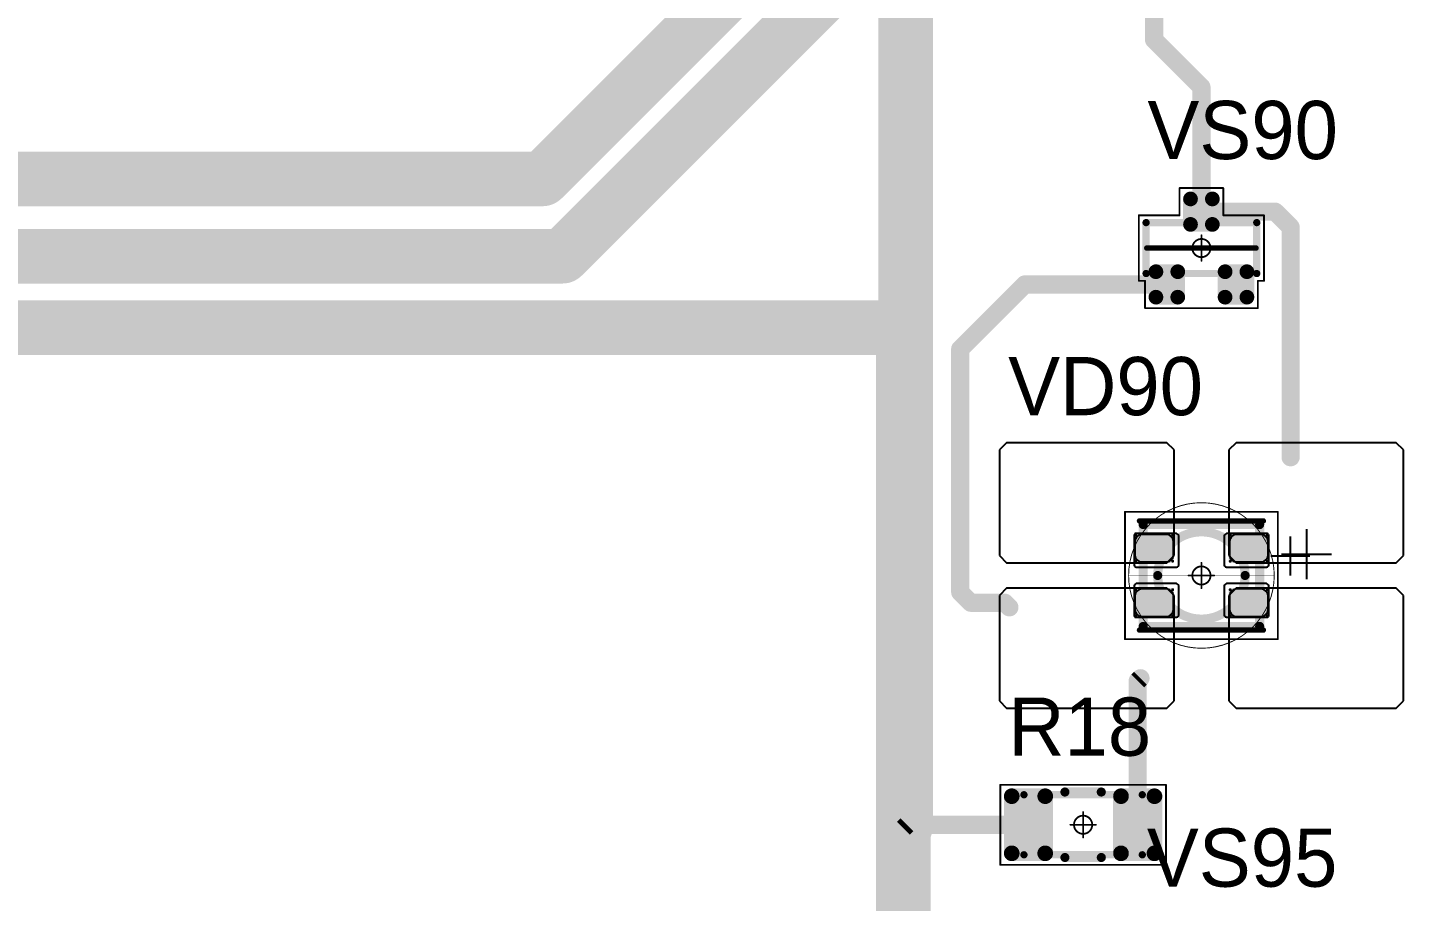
# Model space of a CAD drawing. Header units: millimetres. Extents: x 0 to 400, y 0 to 514.
# Drawn here: x 227.76 to 265.55, y 263.54 to 287.56 of the extents above; entities that cross this region are included whole.
import ezdxf

# ---------------------------------------------------------------- set-up
doc = ezdxf.new("R2010")
doc.units = ezdxf.units.MM
for name, color, linetype in [('Mechanical13', 56, 'Continuous'), ('Mechanical15', 56, 'Continuous'), ('Mechanical2', 216, 'Continuous'), ('TopLayer', 1, 'Continuous'), ('TopOverlay', 2, 'Continuous'), ('TopPaste', 8, 'Continuous'), ('TopSolder', 216, 'Continuous')]:
    doc.layers.add(name, color=color, linetype=linetype)

# ---------------------------------------------------------------- blocks, each defined once
blk = doc.blocks.new('SOT23_92')
at = {"layer": 'Mechanical13', "const_width": 0.2}
for points in [[(-0.7, 1.52), (0.7, 1.52)], [(-0.7, 1.52), (-0.7, -1.52)], [(0.7, 1.52), (0.7, -1.52)], [(-0.7, -1.52), (0.7, -1.52)]]:
    blk.add_lwpolyline(points, dxfattribs=at)
at = {"layer": 'Mechanical13', "const_width": 0.1}
for points in [[(-0.75, 1.52, 1), (-0.65, 1.52, 1)], [(-0.75, 1.52, 1), (-0.65, 1.52, 1)], [(0.65, 1.52, 1), (0.75, 1.52, 1)], [(0.65, 1.52, 1), (0.75, 1.52, 1)], [(-0.75, -1.52, 1), (-0.65, -1.52, 1)], [(-0.75, -1.52, 1), (-0.65, -1.52, 1)], [(0.65, -1.52, 1), (0.75, -1.52, 1)], [(0.65, -1.52, 1), (0.75, -1.52, 1)]]:
    blk.add_lwpolyline(points, format="xyb", close=True, dxfattribs=at)
at = {"layer": 'Mechanical15', "const_width": 0.05}
for points in [[(-1.65, 1.55), (-1.65, -1.55)], [(-1.65, 1.55), (-0.9, 1.55)], [(-0.9, 1.72), (-0.9, 1.55)], [(-0.9, 1.72), (0.9, 1.72)], [(0.9, 1.72), (0.9, 0.6)], [(0.9, 0.6), (1.65, 0.6)], [(1.65, 0.6), (1.65, -0.6)], [(-0.35, 0), (0.35, 0)], [(0, 0.35), (0, -0.35)], [(0.9, -0.6), (1.65, -0.6)], [(0.9, -0.6), (0.9, -1.72)], [(-1.65, -1.55), (-0.9, -1.55)], [(-0.9, -1.55), (-0.9, -1.72)], [(-0.9, -1.72), (0.9, -1.72)]]:
    blk.add_lwpolyline(points, dxfattribs=at)
at = {"layer": 'Mechanical15'}
for points, const_width in [([(-1.662, 1.55, 1), (-1.637, 1.55, 1)], 0.025), ([(-1.662, 1.55, 1), (-1.637, 1.55, 1)], 0.025), ([(-0.913, 1.72, 1), (-0.888, 1.72, 1)], 0.025), ([(-0.913, 1.72, 1), (-0.888, 1.72, 1)], 0.025), ([(-0.913, 1.55, 1), (-0.888, 1.55, 1)], 0.025), ([(-0.913, 1.55, 1), (-0.888, 1.55, 1)], 0.025), ([(0.888, 1.72, 1), (0.913, 1.72, 1)], 0.025), ([(0.888, 1.72, 1), (0.913, 1.72, 1)], 0.025), ([(0.888, 0.6, 1), (0.913, 0.6, 1)], 0.025), ([(0.888, 0.6, 1), (0.913, 0.6, 1)], 0.025), ([(1.637, 0.6, 1), (1.662, 0.6, 1)], 0.025), ([(1.637, 0.6, 1), (1.662, 0.6, 1)], 0.025), ([(-0.362, 0, 1), (-0.337, 0, 1)], 0.025), ([(0.25, 0, 1), (-0.25, 0, 1)], 0.05), ([(-0.262, 0, 1), (-0.238, 0, 1)], 0.025), ([(-0.012, 0.35, 1), (0.012, 0.35, 1)], 0.025), ([(0.238, 0, 1), (0.262, 0, 1)], 0.025), ([(0.337, 0, 1), (0.362, 0, 1)], 0.025), ([(-0.012, -0.35, 1), (0.012, -0.35, 1)], 0.025), ([(0.888, -0.6, 1), (0.913, -0.6, 1)], 0.025), ([(0.888, -0.6, 1), (0.913, -0.6, 1)], 0.025), ([(1.637, -0.6, 1), (1.662, -0.6, 1)], 0.025), ([(1.637, -0.6, 1), (1.662, -0.6, 1)], 0.025), ([(-1.662, -1.55, 1), (-1.637, -1.55, 1)], 0.025), ([(-1.662, -1.55, 1), (-1.637, -1.55, 1)], 0.025), ([(-0.913, -1.55, 1), (-0.888, -1.55, 1)], 0.025), ([(-0.913, -1.55, 1), (-0.888, -1.55, 1)], 0.025), ([(-0.913, -1.72, 1), (-0.888, -1.72, 1)], 0.025), ([(-0.913, -1.72, 1), (-0.888, -1.72, 1)], 0.025), ([(0.888, -1.72, 1), (0.913, -1.72, 1)], 0.025), ([(0.888, -1.72, 1), (0.913, -1.72, 1)], 0.025)]:
    blk.add_lwpolyline(points, format="xyb", close=True, dxfattribs=dict(at, const_width=const_width))
at = {"layer": 'TopLayer', "const_width": 0.1}
for points in [[(-1.4, 1.25, 1), (-1.3, 1.25, 1)], [(-0.7, 1.25, 1), (-0.6, 1.25, 1)], [(-1.4, 0.65, 1), (-1.3, 0.65, 1)], [(-0.7, 0.65, 1), (-0.6, 0.65, 1)], [(0.6, 0.3, 1), (0.7, 0.3, 1)], [(1.3, 0.3, 1), (1.4, 0.3, 1)], [(0.6, -0.3, 1), (0.7, -0.3, 1)], [(1.3, -0.3, 1), (1.4, -0.3, 1)], [(-1.4, -0.65, 1), (-1.3, -0.65, 1)], [(-0.7, -0.65, 1), (-0.6, -0.65, 1)], [(-1.4, -1.25, 1), (-1.3, -1.25, 1)], [(-0.7, -1.25, 1), (-0.6, -1.25, 1)]]:
    blk.add_lwpolyline(points, format="xyb", close=True, dxfattribs=at)
at = {"layer": 'TopLayer'}
for points in [[(-1.45, 1.25), (-1.45, 0.65), (-0.55, 1.25), (-0.55, 0.65)], [(-1.35, 1.35), (-1.35, 0.55), (-0.65, 1.35), (-0.65, 0.55)], [(0.65, 0.4), (0.65, -0.4), (1.35, 0.4), (1.35, -0.4)], [(0.55, 0.3), (0.55, -0.3), (1.45, 0.3), (1.45, -0.3)], [(-1.45, -0.65), (-1.45, -1.25), (-0.55, -0.65), (-0.55, -1.25)], [(-1.35, -0.55), (-1.35, -1.35), (-0.65, -0.55), (-0.65, -1.35)]]:
    blk.add_solid(points, dxfattribs=at)
at = {"layer": 'TopOverlay', "const_width": 0.15}
blk.add_lwpolyline([(0, 1.5), (0, -1.5)], dxfattribs=at)
at = {"layer": 'TopOverlay', "const_width": 0.075}
for points in [[(-0.038, 1.5, 1), (0.038, 1.5, 1)], [(-0.038, -1.5, 1), (0.038, -1.5, 1)]]:
    blk.add_lwpolyline(points, format="xyb", close=True, dxfattribs=at)
at = {"layer": 'TopPaste', "const_width": 0.075}
for points in [[(-1.387, 1.25, 1), (-1.313, 1.25, 1)], [(-0.687, 1.25, 1), (-0.613, 1.25, 1)], [(-1.387, 0.65, 1), (-1.313, 0.65, 1)], [(-0.687, 0.65, 1), (-0.613, 0.65, 1)], [(0.613, 0.3, 1), (0.687, 0.3, 1)], [(1.313, 0.3, 1), (1.387, 0.3, 1)], [(0.613, -0.3, 1), (0.687, -0.3, 1)], [(1.313, -0.3, 1), (1.387, -0.3, 1)], [(-1.387, -0.65, 1), (-1.313, -0.65, 1)], [(-0.687, -0.65, 1), (-0.613, -0.65, 1)], [(-1.387, -1.25, 1), (-1.313, -1.25, 1)], [(-0.687, -1.25, 1), (-0.613, -1.25, 1)]]:
    blk.add_lwpolyline(points, format="xyb", close=True, dxfattribs=at)
at = {"layer": 'TopPaste'}
for points in [[(-1.425, 1.25), (-1.425, 0.65), (-0.575, 1.25), (-0.575, 0.65)], [(-1.35, 1.325), (-1.35, 0.575), (-0.65, 1.325), (-0.65, 0.575)], [(0.575, 0.3), (0.575, -0.3), (1.425, 0.3), (1.425, -0.3)], [(0.65, 0.375), (0.65, -0.375), (1.35, 0.375), (1.35, -0.375)], [(-1.425, -0.65), (-1.425, -1.25), (-0.575, -0.65), (-0.575, -1.25)], [(-1.35, -0.575), (-1.35, -1.325), (-0.65, -0.575), (-0.65, -1.325)]]:
    blk.add_solid(points, dxfattribs=at)
at = {"layer": 'TopSolder', "const_width": 0.202}
for points in [[(-1.451, 1.25, 1), (-1.249, 1.25, 1)], [(-0.751, 1.25, 1), (-0.549, 1.25, 1)], [(-1.451, 0.65, 1), (-1.249, 0.65, 1)], [(-0.751, 0.65, 1), (-0.549, 0.65, 1)], [(0.549, 0.3, 1), (0.751, 0.3, 1)], [(1.249, 0.3, 1), (1.451, 0.3, 1)], [(0.549, -0.3, 1), (0.751, -0.3, 1)], [(1.249, -0.3, 1), (1.451, -0.3, 1)], [(-1.451, -0.65, 1), (-1.249, -0.65, 1)], [(-0.751, -0.65, 1), (-0.549, -0.65, 1)], [(-1.451, -1.25, 1), (-1.249, -1.25, 1)], [(-0.751, -1.25, 1), (-0.549, -1.25, 1)]]:
    blk.add_lwpolyline(points, format="xyb", close=True, dxfattribs=at)
at = {"layer": 'TopSolder'}
for points in [[(-1.552, 1.25), (-1.552, 0.65), (-0.448, 1.25), (-0.448, 0.65)], [(-1.35, 1.452), (-1.35, 0.448), (-0.65, 1.452), (-0.65, 0.448)], [(0.65, 0.502), (0.65, -0.502), (1.35, 0.502), (1.35, -0.502)], [(0.448, 0.3), (0.448, -0.3), (1.552, 0.3), (1.552, -0.3)], [(-1.552, -0.65), (-1.552, -1.25), (-0.448, -0.65), (-0.448, -1.25)], [(-1.35, -0.448), (-1.35, -1.452), (-0.65, -0.448), (-0.65, -1.452)]]:
    blk.add_solid(points, dxfattribs=at)
blk = doc.blocks.new('E65F_265')
at = {"layer": 'Mechanical13'}
for p, q in [((2.441, 1.071), (2.441, 0)), ((1.905, 0.536), (2.976, 0.536))]:
    blk.add_line(p, q, dxfattribs=at)
at = {"layer": 'Mechanical13', "const_width": 0.25}
for points in [[(-1.6, -1.4), (-1.6, 1.4)], [(-1.6, 1.4), (1.6, 1.4)], [(1.6, -1.4), (1.6, 1.4)], [(-1.6, -1.4), (1.6, -1.4)]]:
    blk.add_lwpolyline(points, dxfattribs=at)
at = {"layer": 'Mechanical13'}
for points, const_width in [([(-1.663, 1.4, 1), (-1.538, 1.4, 1)], 0.125), ([(-1.663, 1.4, 1), (-1.538, 1.4, 1)], 0.125), ([(1.537, 1.4, 1), (1.662, 1.4, 1)], 0.125), ([(1.537, 1.4, 1), (1.662, 1.4, 1)], 0.125), ([(1.2, 0, 1), (-1.2, 0, 1)], 0.25), ([(-1.263, 0, 1), (-1.138, 0, 1)], 0.125), ([(1.137, 0, 1), (1.262, 0, 1)], 0.125), ([(-1.663, -1.4, 1), (-1.538, -1.4, 1)], 0.125), ([(-1.663, -1.4, 1), (-1.538, -1.4, 1)], 0.125), ([(1.537, -1.4, 1), (1.662, -1.4, 1)], 0.125), ([(1.537, -1.4, 1), (1.662, -1.4, 1)], 0.125)]:
    blk.add_lwpolyline(points, format="xyb", close=True, dxfattribs=dict(at, const_width=const_width))
at = {"layer": 'Mechanical15', "const_width": 0.05}
for points in [[(-2.1, 1.75), (2.1, 1.75)], [(-2.1, -1.75), (-2.1, 1.75)], [(2.1, -1.75), (2.1, 1.75)], [(-0.35, 0), (0.35, 0)], [(-0.35, 0), (0.35, 0)], [(0, -0.35), (0, 0.35)], [(0, -0.35), (0, 0.35)], [(-2.1, -1.75), (2.1, -1.75)]]:
    blk.add_lwpolyline(points, dxfattribs=at)
at = {"layer": 'Mechanical15'}
for points, const_width in [([(-2.113, 1.75, 1), (-2.088, 1.75, 1)], 0.025), ([(-2.113, 1.75, 1), (-2.088, 1.75, 1)], 0.025), ([(2.087, 1.75, 1), (2.112, 1.75, 1)], 0.025), ([(2.087, 1.75, 1), (2.112, 1.75, 1)], 0.025), ([(-0.363, 0, 1), (-0.338, 0, 1)], 0.025), ([(-0.363, 0, 1), (-0.338, 0, 1)], 0.025), ([(0.25, 0, 1), (-0.25, 0, 1)], 0.05), ([(0.25, 0, 1), (-0.25, 0, 1)], 0.05), ([(-0.263, 0, 1), (-0.238, 0, 1)], 0.025), ([(-0.263, 0, 1), (-0.238, 0, 1)], 0.025), ([(-0.013, 0.35, 1), (0.012, 0.35, 1)], 0.025), ([(-0.013, 0.35, 1), (0.012, 0.35, 1)], 0.025), ([(0.237, 0, 1), (0.262, 0, 1)], 0.025), ([(0.237, 0, 1), (0.262, 0, 1)], 0.025), ([(0.337, 0, 1), (0.362, 0, 1)], 0.025), ([(0.337, 0, 1), (0.362, 0, 1)], 0.025), ([(-0.013, -0.35, 1), (0.012, -0.35, 1)], 0.025), ([(-0.013, -0.35, 1), (0.012, -0.35, 1)], 0.025), ([(-2.113, -1.75, 1), (-2.088, -1.75, 1)], 0.025), ([(-2.113, -1.75, 1), (-2.088, -1.75, 1)], 0.025), ([(2.087, -1.75, 1), (2.112, -1.75, 1)], 0.025), ([(2.087, -1.75, 1), (2.112, -1.75, 1)], 0.025)]:
    blk.add_lwpolyline(points, format="xyb", close=True, dxfattribs=dict(at, const_width=const_width))
at = {"layer": 'TopLayer'}
for p, q in [((-5.35, 3.65), (-5.55, 3.45)), ((-5.55, 3.45), (-5.55, 3.45)), ((-5.55, 3.45), (-5.55, 0.55)), ((-0.95, 3.65), (-5.35, 3.65)), ((-5.35, 3.65), (-5.35, 3.65)), ((-0.75, 3.45), (-0.95, 3.65)), ((-0.75, 0.55), (-0.75, 3.45)), ((0.95, 3.65), (0.75, 3.45)), ((0.75, 3.45), (0.75, 3.45)), ((0.75, 3.45), (0.75, 0.55)), ((5.35, 3.65), (0.95, 3.65)), ((0.95, 3.65), (0.95, 3.65)), ((5.55, 3.45), (5.35, 3.65)), ((5.55, 0.55), (5.55, 3.45)), ((-5.55, 0.55), (-5.35, 0.35)), ((-0.95, 0.35), (-0.75, 0.55)), ((0.75, 0.55), (0.95, 0.35)), ((5.35, 0.35), (5.55, 0.55)), ((-5.35, 0.35), (-0.95, 0.35)), ((0.95, 0.35), (5.35, 0.35)), ((-5.35, -0.35), (-5.55, -0.55)), ((-0.95, -0.35), (-5.35, -0.35)), ((-5.35, -0.35), (-5.35, -0.35)), ((-0.75, -0.55), (-0.95, -0.35)), ((0.95, -0.35), (0.75, -0.55)), ((5.35, -0.35), (0.95, -0.35)), ((0.95, -0.35), (0.95, -0.35)), ((5.55, -0.55), (5.35, -0.35)), ((-5.55, -0.55), (-5.55, -0.55)), ((-5.55, -0.55), (-5.55, -3.45)), ((-0.75, -3.45), (-0.75, -0.55)), ((0.75, -0.55), (0.75, -0.55)), ((0.75, -0.55), (0.75, -3.45)), ((5.55, -3.45), (5.55, -0.55)), ((-5.55, -3.45), (-5.35, -3.65)), ((-5.35, -3.65), (-0.95, -3.65)), ((-0.95, -3.65), (-0.75, -3.45)), ((0.75, -3.45), (0.95, -3.65)), ((0.95, -3.65), (5.35, -3.65)), ((5.35, -3.65), (5.55, -3.45))]:
    blk.add_line(p, q, dxfattribs=at)
at = {"layer": 'TopLayer', "const_width": 0.04}
for points in [[(-1.83, 1.11, 1), (-1.79, 1.11, 1)], [(-0.81, 1.11, 1), (-0.77, 1.11, 1)], [(0.77, 1.11, 1), (0.81, 1.11, 1)], [(1.79, 1.11, 1), (1.83, 1.11, 1)], [(-1.83, 0.39, 1), (-1.79, 0.39, 1)], [(-0.81, 0.39, 1), (-0.77, 0.39, 1)], [(0.77, 0.39, 1), (0.81, 0.39, 1)], [(1.79, 0.39, 1), (1.83, 0.39, 1)], [(-1.83, -0.39, 1), (-1.79, -0.39, 1)], [(-0.81, -0.39, 1), (-0.77, -0.39, 1)], [(0.77, -0.39, 1), (0.81, -0.39, 1)], [(1.79, -0.39, 1), (1.83, -0.39, 1)], [(-1.83, -1.11, 1), (-1.79, -1.11, 1)], [(-0.81, -1.11, 1), (-0.77, -1.11, 1)], [(0.77, -1.11, 1), (0.81, -1.11, 1)], [(1.79, -1.11, 1), (1.83, -1.11, 1)]]:
    blk.add_lwpolyline(points, format="xyb", close=True, dxfattribs=at)
at = {"layer": 'TopLayer'}
for points in [[(-1.81, 1.15), (-1.81, 0.35), (-0.79, 1.15), (-0.79, 0.35)], [(0.79, 1.15), (0.79, 0.35), (1.81, 1.15), (1.81, 0.35)], [(-1.85, 1.11), (-1.85, 0.39), (-0.75, 1.11), (-0.75, 0.39)], [(0.75, 1.11), (0.75, 0.39), (1.85, 1.11), (1.85, 0.39)], [(-1.81, -0.35), (-1.81, -1.15), (-0.79, -0.35), (-0.79, -1.15)], [(0.79, -0.35), (0.79, -1.15), (1.81, -0.35), (1.81, -1.15)], [(-1.85, -0.39), (-1.85, -1.11), (-0.75, -0.39), (-0.75, -1.11)], [(0.75, -0.39), (0.75, -1.11), (1.85, -0.39), (1.85, -1.11)]]:
    blk.add_solid(points, dxfattribs=at)
at = {"layer": 'TopOverlay'}
for p, q in [((2.886, 1.271), (2.886, -0.1)), ((2.2, 0.586), (3.571, 0.586))]:
    blk.add_line(p, q, dxfattribs=at)
at = {"layer": 'TopOverlay', "const_width": 0.15}
for points in [[(-1.7, 1.5), (1.7, 1.5)], [(-1.7, -1.5), (1.7, -1.5)]]:
    blk.add_lwpolyline(points, dxfattribs=at)
at = {"layer": 'TopOverlay', "const_width": 0.075}
for points in [[(-1.738, 1.5, 1), (-1.663, 1.5, 1)], [(1.662, 1.5, 1), (1.737, 1.5, 1)], [(-1.738, -1.5, 1), (-1.663, -1.5, 1)], [(1.662, -1.5, 1), (1.737, -1.5, 1)]]:
    blk.add_lwpolyline(points, format="xyb", close=True, dxfattribs=at)
at = {"layer": 'TopPaste'}
for p, q in [((-1.814, 1.011), (-1.829, 0.938)), ((-1.829, 0.938), (-1.829, 0.563)), ((-1.773, 1.073), (-1.814, 1.011)), ((-1.711, 1.114), (-1.773, 1.073)), ((-1.638, 1.129), (-1.711, 1.114)), ((-0.963, 1.129), (-1.638, 1.129)), ((-0.889, 1.114), (-0.963, 1.129)), ((-0.827, 1.073), (-0.889, 1.114)), ((-0.786, 1.011), (-0.827, 1.073)), ((-0.771, 0.938), (-0.786, 1.011)), ((-0.771, 0.563), (-0.771, 0.938)), ((0.786, 1.011), (0.771, 0.938)), ((0.771, 0.938), (0.771, 0.563)), ((0.827, 1.073), (0.786, 1.011)), ((0.889, 1.114), (0.827, 1.073)), ((0.962, 1.129), (0.889, 1.114)), ((1.637, 1.129), (0.962, 1.129)), ((1.711, 1.114), (1.637, 1.129)), ((1.773, 1.073), (1.711, 1.114)), ((1.814, 1.011), (1.773, 1.073)), ((1.829, 0.938), (1.814, 1.011)), ((1.829, 0.563), (1.829, 0.938)), ((-1.829, 0.563), (-1.814, 0.489)), ((-1.814, 0.489), (-1.773, 0.427)), ((-1.773, 0.427), (-1.711, 0.386)), ((-1.711, 0.386), (-1.638, 0.371)), ((-0.963, 0.371), (-0.889, 0.386)), ((-0.889, 0.386), (-0.827, 0.427)), ((-0.827, 0.427), (-0.786, 0.489)), ((-0.786, 0.489), (-0.771, 0.563)), ((0.771, 0.563), (0.786, 0.489)), ((0.786, 0.489), (0.827, 0.427)), ((0.827, 0.427), (0.889, 0.386)), ((0.889, 0.386), (0.962, 0.371)), ((1.637, 0.371), (1.711, 0.386)), ((1.711, 0.386), (1.773, 0.427)), ((1.773, 0.427), (1.814, 0.489)), ((1.814, 0.489), (1.829, 0.563)), ((-1.638, 0.371), (-0.963, 0.371)), ((0.962, 0.371), (1.637, 0.371)), ((-1.638, -0.371), (-1.711, -0.386)), ((-0.963, -0.371), (-1.638, -0.371)), ((-0.889, -0.386), (-0.963, -0.371)), ((0.962, -0.371), (0.889, -0.386)), ((1.637, -0.371), (0.962, -0.371)), ((1.711, -0.386), (1.637, -0.371)), ((-1.814, -0.489), (-1.829, -0.563)), ((-1.829, -0.563), (-1.829, -0.938)), ((-1.773, -0.427), (-1.814, -0.489)), ((-1.711, -0.386), (-1.773, -0.427)), ((-0.827, -0.427), (-0.889, -0.386)), ((-0.786, -0.489), (-0.827, -0.427)), ((-0.771, -0.563), (-0.786, -0.489)), ((-0.771, -0.938), (-0.771, -0.563)), ((0.786, -0.489), (0.771, -0.563)), ((0.771, -0.563), (0.771, -0.938)), ((0.827, -0.427), (0.786, -0.489)), ((0.889, -0.386), (0.827, -0.427)), ((1.773, -0.427), (1.711, -0.386)), ((1.814, -0.489), (1.773, -0.427)), ((1.829, -0.563), (1.814, -0.489)), ((1.829, -0.938), (1.829, -0.563)), ((-1.829, -0.938), (-1.814, -1.011)), ((-1.814, -1.011), (-1.773, -1.073)), ((-1.773, -1.073), (-1.711, -1.114)), ((-1.711, -1.114), (-1.638, -1.129)), ((-1.638, -1.129), (-0.963, -1.129)), ((-0.963, -1.129), (-0.889, -1.114)), ((-0.889, -1.114), (-0.827, -1.073)), ((-0.827, -1.073), (-0.786, -1.011)), ((-0.786, -1.011), (-0.771, -0.938)), ((0.771, -0.938), (0.786, -1.011)), ((0.786, -1.011), (0.827, -1.073)), ((0.827, -1.073), (0.889, -1.114)), ((0.889, -1.114), (0.962, -1.129)), ((0.962, -1.129), (1.637, -1.129)), ((1.637, -1.129), (1.711, -1.114)), ((1.711, -1.114), (1.773, -1.073)), ((1.773, -1.073), (1.814, -1.011)), ((1.814, -1.011), (1.829, -0.938))]:
    blk.add_line(p, q, dxfattribs=at)
at = {"layer": 'TopSolder'}
for p, q in [((-1.828, 1.143), (-1.842, 1.129)), ((-1.81, 1.151), (-1.828, 1.143)), ((-1.8, 1.151), (-1.81, 1.151)), ((-0.7, 1.151), (-1.8, 1.151)), ((-0.685, 1.151), (-0.7, 1.151)), ((-0.7, 1.151), (-0.7, 1.151)), ((-0.658, 1.139), (-0.685, 1.151)), ((-0.636, 1.118), (-0.658, 1.139)), ((0.657, 1.139), (0.636, 1.118)), ((0.685, 1.151), (0.657, 1.139)), ((0.7, 1.151), (0.685, 1.151)), ((1.8, 1.151), (0.7, 1.151)), ((1.81, 1.151), (1.8, 1.151)), ((1.8, 1.151), (1.8, 1.151)), ((1.828, 1.143), (1.81, 1.151)), ((1.842, 1.129), (1.828, 1.143)), ((-1.842, 1.129), (-1.85, 1.111)), ((-1.85, 1.111), (-1.85, 1.101)), ((-1.85, 1.101), (-1.85, 1.101)), ((-1.85, 1.101), (-1.85, 0.301)), ((-0.625, 1.09), (-0.636, 1.118)), ((-0.625, 1.076), (-0.625, 1.09)), ((-0.625, 0.301), (-0.625, 1.076)), ((0.636, 1.118), (0.625, 1.09)), ((0.625, 1.09), (0.625, 1.076)), ((0.625, 1.076), (0.625, 1.076)), ((0.625, 1.076), (0.625, 0.301)), ((1.85, 1.111), (1.842, 1.129)), ((1.85, 1.101), (1.85, 1.111)), ((1.85, 0.301), (1.85, 1.101)), ((-1.85, 0.301), (-1.85, 0.286)), ((-1.85, 0.286), (-1.839, 0.258)), ((-1.839, 0.258), (-1.818, 0.237)), ((-1.818, 0.237), (-1.79, 0.226)), ((-1.79, 0.226), (-1.775, 0.226)), ((-1.775, 0.226), (-1.775, 0.226)), ((-1.775, 0.226), (-0.7, 0.226)), ((-0.7, 0.226), (-0.685, 0.226)), ((-0.685, 0.226), (-0.658, 0.237)), ((-0.658, 0.237), (-0.636, 0.258)), ((-0.636, 0.258), (-0.625, 0.286)), ((-0.625, 0.286), (-0.625, 0.301)), ((-0.625, 0.301), (-0.625, 0.301)), ((0.625, 0.301), (0.625, 0.286)), ((0.625, 0.286), (0.636, 0.258)), ((0.636, 0.258), (0.657, 0.237)), ((0.657, 0.237), (0.685, 0.226)), ((0.685, 0.226), (0.7, 0.226)), ((0.7, 0.226), (0.7, 0.226)), ((0.7, 0.226), (1.775, 0.226)), ((1.775, 0.226), (1.79, 0.226)), ((1.79, 0.226), (1.817, 0.237)), ((1.817, 0.237), (1.839, 0.258)), ((1.839, 0.258), (1.85, 0.286)), ((1.85, 0.286), (1.85, 0.301)), ((1.85, 0.301), (1.85, 0.301)), ((-1.839, -0.257), (-1.85, -0.285)), ((-1.85, -0.285), (-1.85, -0.299)), ((-1.85, -0.299), (-1.85, -0.299)), ((-1.85, -0.299), (-1.85, -1.099)), ((-1.818, -0.236), (-1.839, -0.257)), ((-1.79, -0.224), (-1.818, -0.236)), ((-1.775, -0.224), (-1.79, -0.224)), ((-0.7, -0.224), (-1.775, -0.224)), ((-0.685, -0.224), (-0.7, -0.224)), ((-0.7, -0.224), (-0.7, -0.224)), ((-0.658, -0.236), (-0.685, -0.224)), ((-0.636, -0.257), (-0.658, -0.236)), ((-0.625, -0.285), (-0.636, -0.257)), ((-0.625, -0.299), (-0.625, -0.285)), ((-0.625, -1.074), (-0.625, -0.299)), ((0.636, -0.257), (0.625, -0.285)), ((0.625, -0.285), (0.625, -0.299)), ((0.625, -0.299), (0.625, -0.299)), ((0.625, -0.299), (0.625, -1.074)), ((0.657, -0.236), (0.636, -0.257)), ((0.685, -0.224), (0.657, -0.236)), ((0.7, -0.224), (0.685, -0.224)), ((1.775, -0.224), (0.7, -0.224)), ((1.79, -0.224), (1.775, -0.224)), ((1.775, -0.224), (1.775, -0.224)), ((1.817, -0.236), (1.79, -0.224)), ((1.839, -0.257), (1.817, -0.236)), ((1.85, -0.285), (1.839, -0.257)), ((1.85, -0.299), (1.85, -0.285)), ((1.85, -1.099), (1.85, -0.299)), ((-1.85, -1.099), (-1.85, -1.109)), ((-1.85, -1.109), (-1.842, -1.128)), ((-1.842, -1.128), (-1.828, -1.142)), ((-0.658, -1.138), (-0.636, -1.117)), ((-0.636, -1.117), (-0.625, -1.089)), ((-0.625, -1.089), (-0.625, -1.074)), ((-0.625, -1.074), (-0.625, -1.074)), ((0.625, -1.074), (0.625, -1.089)), ((0.625, -1.089), (0.636, -1.117)), ((0.636, -1.117), (0.657, -1.138)), ((1.828, -1.142), (1.842, -1.128)), ((1.842, -1.128), (1.85, -1.109)), ((1.85, -1.109), (1.85, -1.099)), ((1.85, -1.099), (1.85, -1.099)), ((-1.828, -1.142), (-1.81, -1.149)), ((-1.81, -1.149), (-1.8, -1.149)), ((-1.8, -1.149), (-0.7, -1.149)), ((-1.8, -1.149), (-1.8, -1.149)), ((-0.7, -1.149), (-0.685, -1.149)), ((-0.685, -1.149), (-0.658, -1.138)), ((0.657, -1.138), (0.685, -1.149)), ((0.685, -1.149), (0.7, -1.149)), ((0.7, -1.149), (1.8, -1.149)), ((0.7, -1.149), (0.7, -1.149)), ((1.8, -1.149), (1.81, -1.149)), ((1.81, -1.149), (1.828, -1.142))]:
    blk.add_line(p, q, dxfattribs=at)
blk = doc.blocks.new('RC1206S_374')
at = {"layer": 'Mechanical13', "const_width": 0.2}
for points in [[(-1.625, 0.825), (-1.625, -0.825)], [(1.625, 0.825), (-1.625, 0.825)], [(1.625, 0.825), (1.625, -0.825)], [(1.625, -0.825), (-1.625, -0.825)]]:
    blk.add_lwpolyline(points, dxfattribs=at)
at = {"layer": 'Mechanical13', "const_width": 0.1}
for points in [[(-1.675, 0.825, 1), (-1.575, 0.825, 1)], [(-1.675, 0.825, 1), (-1.575, 0.825, 1)], [(1.575, 0.825, 1), (1.675, 0.825, 1)], [(1.575, 0.825, 1), (1.675, 0.825, 1)], [(-1.675, -0.825, 1), (-1.575, -0.825, 1)], [(-1.675, -0.825, 1), (-1.575, -0.825, 1)], [(1.575, -0.825, 1), (1.675, -0.825, 1)], [(1.575, -0.825, 1), (1.675, -0.825, 1)]]:
    blk.add_lwpolyline(points, format="xyb", close=True, dxfattribs=at)
at = {"layer": 'Mechanical15', "const_width": 0.05}
for points in [[(-2.275, 1.1), (-2.275, -1.1)], [(2.275, 1.1), (-2.275, 1.1)], [(2.275, 1.1), (2.275, -1.1)], [(0.35, 0), (-0.35, 0)], [(0, 0.35), (0, -0.35)], [(2.275, -1.1), (-2.275, -1.1)]]:
    blk.add_lwpolyline(points, dxfattribs=at)
at = {"layer": 'Mechanical15'}
for points, const_width in [([(-2.287, 1.1, 1), (-2.262, 1.1, 1)], 0.025), ([(-2.287, 1.1, 1), (-2.262, 1.1, 1)], 0.025), ([(2.262, 1.1, 1), (2.287, 1.1, 1)], 0.025), ([(2.262, 1.1, 1), (2.287, 1.1, 1)], 0.025), ([(-0.362, 0, 1), (-0.337, 0, 1)], 0.025), ([(0.25, 0, 1), (-0.25, 0, 1)], 0.05), ([(-0.262, 0, 1), (-0.238, 0, 1)], 0.025), ([(-0.012, 0.35, 1), (0.012, 0.35, 1)], 0.025), ([(0.238, 0, 1), (0.262, 0, 1)], 0.025), ([(0.337, 0, 1), (0.362, 0, 1)], 0.025), ([(-0.012, -0.35, 1), (0.012, -0.35, 1)], 0.025), ([(-2.287, -1.1, 1), (-2.262, -1.1, 1)], 0.025), ([(-2.287, -1.1, 1), (-2.262, -1.1, 1)], 0.025), ([(2.262, -1.1, 1), (2.287, -1.1, 1)], 0.025), ([(2.262, -1.1, 1), (2.287, -1.1, 1)], 0.025)]:
    blk.add_lwpolyline(points, format="xyb", close=True, dxfattribs=dict(at, const_width=const_width))
at = {"layer": 'TopLayer', "const_width": 0.115}
for points in [[(-2.018, 0.785, 1), (-1.903, 0.785, 1)], [(-1.098, 0.785, 1), (-0.983, 0.785, 1)], [(0.983, 0.785, 1), (1.098, 0.785, 1)], [(1.903, 0.785, 1), (2.018, 0.785, 1)], [(-2.018, -0.785, 1), (-1.903, -0.785, 1)], [(-1.098, -0.785, 1), (-0.983, -0.785, 1)], [(0.983, -0.785, 1), (1.098, -0.785, 1)], [(1.903, -0.785, 1), (2.018, -0.785, 1)]]:
    blk.add_lwpolyline(points, format="xyb", close=True, dxfattribs=at)
at = {"layer": 'TopLayer'}
for points in [[(-2.075, -0.785), (-0.925, -0.785), (-2.075, 0.785), (-0.925, 0.785)], [(-1.96, -0.9), (-1.04, -0.9), (-1.96, 0.9), (-1.04, 0.9)], [(0.925, -0.785), (2.075, -0.785), (0.925, 0.785), (2.075, 0.785)], [(1.04, -0.9), (1.96, -0.9), (1.04, 0.9), (1.96, 0.9)]]:
    blk.add_solid(points, dxfattribs=at)
at = {"layer": 'TopOverlay', "const_width": 0.25}
for points in [[(0.5, 0.9), (-0.5, 0.9)], [(0.5, -0.9), (-0.5, -0.9)]]:
    blk.add_lwpolyline(points, dxfattribs=at)
at = {"layer": 'TopOverlay', "const_width": 0.125}
for points in [[(-0.562, 0.9, 1), (-0.437, 0.9, 1)], [(0.437, 0.9, 1), (0.562, 0.9, 1)], [(-0.562, -0.9, 1), (-0.437, -0.9, 1)], [(0.437, -0.9, 1), (0.562, -0.9, 1)]]:
    blk.add_lwpolyline(points, format="xyb", close=True, dxfattribs=at)
at = {"layer": 'TopPaste', "const_width": 0.09}
for points in [[(-2.005, 0.785, 1), (-1.915, 0.785, 1)], [(-1.085, 0.785, 1), (-0.995, 0.785, 1)], [(0.995, 0.785, 1), (1.085, 0.785, 1)], [(1.915, 0.785, 1), (2.005, 0.785, 1)], [(-2.005, -0.785, 1), (-1.915, -0.785, 1)], [(-1.085, -0.785, 1), (-0.995, -0.785, 1)], [(0.995, -0.785, 1), (1.085, -0.785, 1)], [(1.915, -0.785, 1), (2.005, -0.785, 1)]]:
    blk.add_lwpolyline(points, format="xyb", close=True, dxfattribs=at)
at = {"layer": 'TopPaste'}
for points in [[(-2.05, -0.785), (-0.95, -0.785), (-2.05, 0.785), (-0.95, 0.785)], [(-1.96, -0.875), (-1.04, -0.875), (-1.96, 0.875), (-1.04, 0.875)], [(0.95, -0.785), (2.05, -0.785), (0.95, 0.785), (2.05, 0.785)], [(1.04, -0.875), (1.96, -0.875), (1.04, 0.875), (1.96, 0.875)]]:
    blk.add_solid(points, dxfattribs=at)
at = {"layer": 'TopSolder', "const_width": 0.215}
for points in [[(-2.068, 0.785, 1), (-1.853, 0.785, 1)], [(-1.148, 0.785, 1), (-0.933, 0.785, 1)], [(0.933, 0.785, 1), (1.148, 0.785, 1)], [(1.853, 0.785, 1), (2.068, 0.785, 1)], [(-2.068, -0.785, 1), (-1.853, -0.785, 1)], [(-1.148, -0.785, 1), (-0.933, -0.785, 1)], [(0.933, -0.785, 1), (1.148, -0.785, 1)], [(1.853, -0.785, 1), (2.068, -0.785, 1)]]:
    blk.add_lwpolyline(points, format="xyb", close=True, dxfattribs=at)
at = {"layer": 'TopSolder'}
for points in [[(-2.175, -0.785), (-0.825, -0.785), (-2.175, 0.785), (-0.825, 0.785)], [(-1.96, -1), (-1.04, -1), (-1.96, 1), (-1.04, 1)], [(0.825, -0.785), (2.175, -0.785), (0.825, 0.785), (2.175, 0.785)], [(1.04, -1), (1.96, -1), (1.04, 1), (1.96, 1)]]:
    blk.add_solid(points, dxfattribs=at)

msp = doc.modelspace()

# ---------------------------------------------------------------- linework, layer by layer
at = {"layer": 'Mechanical2'}
for points, const_width in [([(262, 272.5, 1), (258, 272.5, 1)], 0.0254), ([(260, 274.5, 1), (260, 274.5, 1)], 0.0005), ([(257.994, 272.5, 1), (258.006, 272.5, 1)], 0.0127), ([(258, 272.5, 1), (258, 272.5, 1)], 0.0005), ([(261.994, 272.5, 1), (262.006, 272.5, 1)], 0.0127), ([(262, 272.5, 1), (262, 272.5, 1)], 0.0005), ([(260, 270.5, 1), (260, 270.5, 1)], 0.0005)]:
    msp.add_lwpolyline(points, format="xyb", close=True, dxfattribs=dict(at, const_width=const_width))
at = {"layer": 'Mechanical2', "const_width": 0.001}
for points in [[(260, 270.5), (260, 274.5)], [(258, 272.5), (262, 272.5)]]:
    msp.add_lwpolyline(points, dxfattribs=at)
at = {"layer": 'TopLayer'}
for points, const_width in [([(251.875, 265.61), (251.875, 305.385)], 1.5), ([(258.7, 287.225), (258.7, 291.75)], 0.5), ([(241.9, 283.4), (247.375, 288.875)], 1.5), ([(242.45, 281.275), (249.575, 288.4)], 1.5), ([(258.7, 287.225), (260, 285.925)], 0.5), ([(260, 282.5), (260, 285.925)], 0.5), ([(209.925, 283.4), (241.9, 283.4)], 1.5), ([(260, 282.5), (262.025, 282.5)], 0.5), ([(262.025, 282.5), (262.45, 282.075)], 0.5), ([(184.975, 281.275), (242.45, 281.275)], 1.5), ([(262.45, 275.75), (262.45, 282.075)], 0.5), ([(253.375, 278.725), (255.15, 280.5)], 0.5), ([(255.15, 280.5), (259.05, 280.5)], 0.5), ([(185.988, 279.313), (251.815, 279.313)], 1.5), ([(251.815, 265.55), (251.815, 279.313)], 1.5), ([(253.375, 272.043), (253.375, 278.725)], 0.5), ([(253.375, 272.043), (253.668, 271.75)], 0.5), ([(253.668, 271.75), (254.6, 271.75)], 0.5), ([(254.6, 271.75), (254.725, 271.625)], 0.5), ([(258.25, 269.6), (258.325, 269.675)], 0.5), ([(258.25, 265.648), (258.25, 269.6)], 0.5), ([(251.815, 245.375), (251.815, 265.55)], 1.5), ([(251.815, 265.55), (251.875, 265.61)], 0.5), ([(251.875, 265.61), (251.913, 265.648)], 0.5), ([(251.913, 265.648), (255.25, 265.648)], 0.5)]:
    msp.add_lwpolyline(points, dxfattribs=dict(at, const_width=const_width))
for points, const_width in [([(258.575, 287.225, 1), (258.825, 287.225, 1)], 0.25), ([(258.575, 287.225, 1), (258.825, 287.225, 1)], 0.25), ([(259.875, 285.925, 1), (260.125, 285.925, 1)], 0.25), ([(259.875, 285.925, 1), (260.125, 285.925, 1)], 0.25), ([(241.525, 283.4, 1), (242.275, 283.4, 1)], 0.75), ([(241.525, 283.4, 1), (242.275, 283.4, 1)], 0.75), ([(259.875, 282.5, 1), (260.125, 282.5, 1)], 0.25), ([(259.875, 282.5, 1), (260.125, 282.5, 1)], 0.25), ([(261.9, 282.5, 1), (262.15, 282.5, 1)], 0.25), ([(261.9, 282.5, 1), (262.15, 282.5, 1)], 0.25), ([(242.075, 281.275, 1), (242.825, 281.275, 1)], 0.75), ([(242.075, 281.275, 1), (242.825, 281.275, 1)], 0.75), ([(262.325, 282.075, 1), (262.575, 282.075, 1)], 0.25), ([(262.325, 282.075, 1), (262.575, 282.075, 1)], 0.25), ([(255.025, 280.5, 1), (255.275, 280.5, 1)], 0.25), ([(255.025, 280.5, 1), (255.275, 280.5, 1)], 0.25), ([(258.925, 280.5, 1), (259.175, 280.5, 1)], 0.25), ([(251.44, 279.313, 1), (252.19, 279.313, 1)], 0.75), ([(251.44, 279.313, 1), (252.19, 279.313, 1)], 0.75), ([(253.25, 278.725, 1), (253.5, 278.725, 1)], 0.25), ([(253.25, 278.725, 1), (253.5, 278.725, 1)], 0.25), ([(262.325, 275.75, 1), (262.575, 275.75, 1)], 0.25), ([(253.25, 272.043, 1), (253.5, 272.043, 1)], 0.25), ([(253.25, 272.043, 1), (253.5, 272.043, 1)], 0.25), ([(253.543, 271.75, 1), (253.793, 271.75, 1)], 0.25), ([(253.543, 271.75, 1), (253.793, 271.75, 1)], 0.25), ([(254.475, 271.75, 1), (254.725, 271.75, 1)], 0.25), ([(254.475, 271.75, 1), (254.725, 271.75, 1)], 0.25), ([(254.6, 271.625, 1), (254.85, 271.625, 1)], 0.25), ([(258.2, 269.675, 1), (258.45, 269.675, 1)], 0.25), ([(258.125, 269.6, 1), (258.375, 269.6, 1)], 0.25), ([(258.125, 269.6, 1), (258.375, 269.6, 1)], 0.25), ([(251.44, 265.55, 1), (252.19, 265.55, 1)], 0.75), ([(251.44, 265.55, 1), (252.19, 265.55, 1)], 0.75), ([(251.5, 265.61, 1), (252.25, 265.61, 1)], 0.75), ([(251.69, 265.55, 1), (251.94, 265.55, 1)], 0.25), ([(251.75, 265.61, 1), (252, 265.61, 1)], 0.25), ([(251.75, 265.61, 1), (252, 265.61, 1)], 0.25), ([(251.788, 265.648, 1), (252.038, 265.648, 1)], 0.25), ([(251.788, 265.648, 1), (252.038, 265.648, 1)], 0.25), ([(255.125, 265.648, 1), (255.375, 265.648, 1)], 0.25), ([(258.125, 265.648, 1), (258.375, 265.648, 1)], 0.25)]:
    msp.add_lwpolyline(points, format="xyb", close=True, dxfattribs=dict(at, const_width=const_width))

# ---------------------------------------------------------------- block references
for name, p, rotation in [('SOT23_92', (260, 281.5), 90), ('E65F_265', (260, 272.5), 360), ('RC1206S_374', (256.75, 265.648), 180)]:
    msp.add_blockref(name, p, dxfattribs=dict(rotation=rotation))

# ---------------------------------------------------------------- texts
at = {"layer": 'TopOverlay'}
for s, p in [('VS90', (258.516, 283.945)), ('VD90', (254.691, 276.906)), ('R18', (254.695, 267.545)), ('VS95', (258.501, 263.945))]:
    msp.add_text(s, height=1.6, dxfattribs=at).set_placement(p)

doc.saveas('drawing.dxf')
